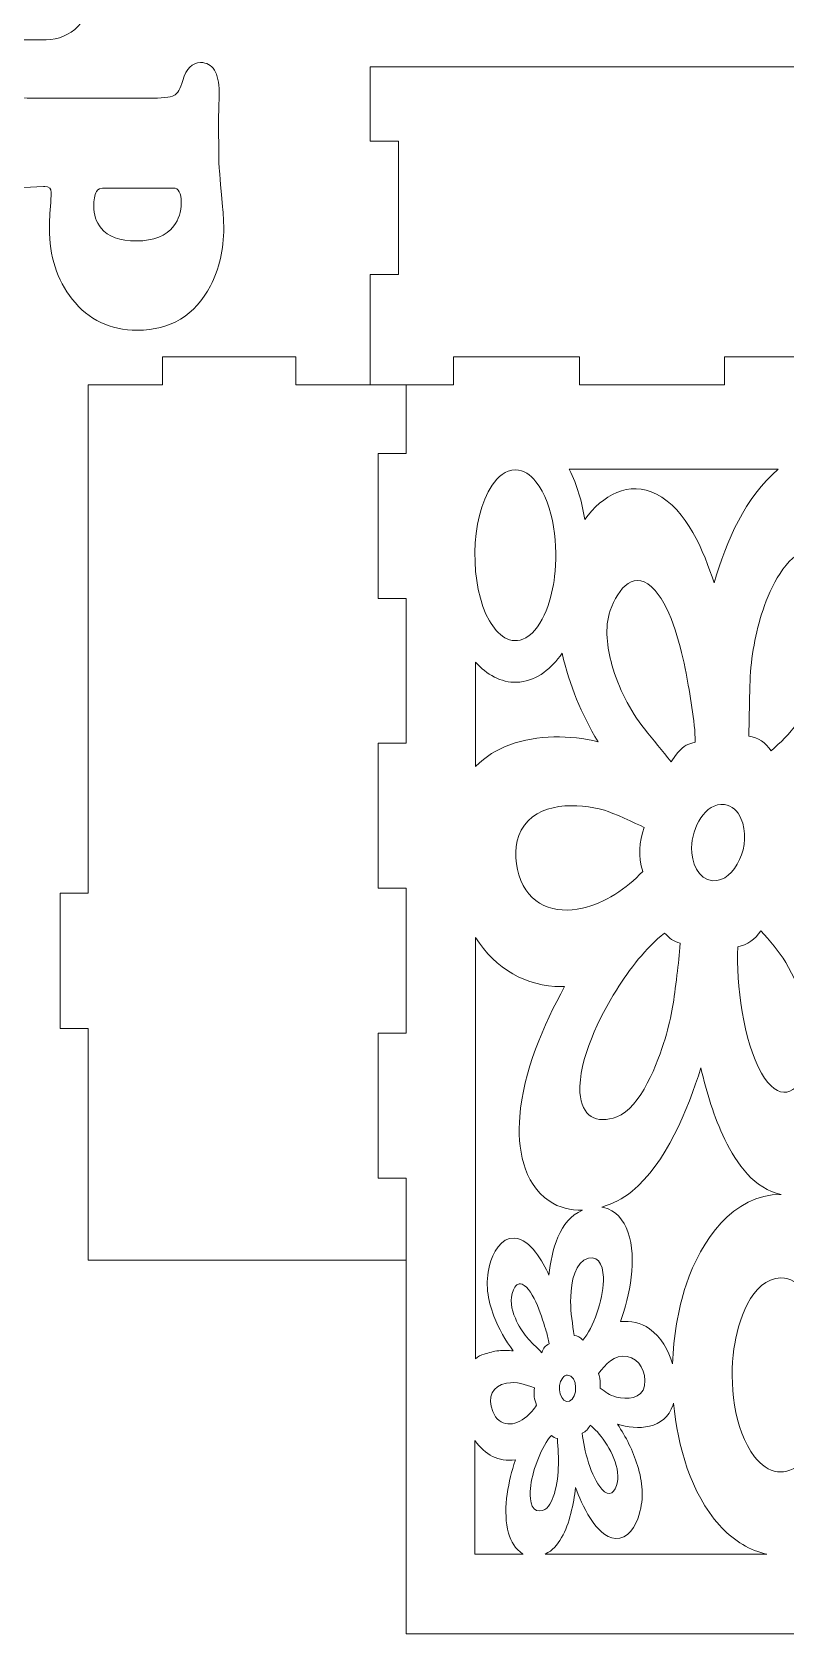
# Model space of a CAD drawing. Header units: centimetres. Extents: x -59 to 59, y -29 to 29.
# Drawn here: x 5.39 to 12.08, y -6.93 to 7.28 of the extents above; entities that cross this region are included whole.
import ezdxf

# ---------------------------------------------------------------- set-up
doc = ezdxf.new("R2010")
doc.units = ezdxf.units.CM
doc.header["$MEASUREMENT"] = 0
doc.layers.add('Camada 1', color=7, linetype='Continuous')

msp = doc.modelspace()

# ---------------------------------------------------------------- linework, layer by layer
at = {"layer": 'Camada 1', "color": 250, "lineweight": 9}
for points, knots in [([(2.31638, 7.2141), (2.31638, 7.2141), (5.51638, 7.2141), (5.51638, 7.2141), (5.51638, 7.2141), (5.73669, 7.2141), (5.91638, 7.39379), (5.91638, 7.6141), (5.91638, 7.6141), (5.91638, 7.6141), (5.91638, 7.909), (5.91638, 7.909), (5.91638, 7.909), (5.91638, 7.909), (8.46638, 7.909), (8.46638, 7.909), (8.46638, 7.909), (8.46638, 7.909), (8.46638, 15.11744), (8.46638, 15.11744), (8.46638, 15.11744), (8.46638, 15.11744), (8.16638, 15.11744), (8.16638, 15.11744), (8.16638, 15.11744), (8.16638, 15.11744), (8.16638, 15.98816), (8.16638, 15.98816), (8.16638, 15.98816), (8.16638, 15.98816), (8.54945, 15.98816), (8.54945, 15.98816), (8.54945, 15.98816), (8.54945, 15.98816), (8.54945, 16.28523), (8.54945, 16.28523), (8.54945, 16.28523), (8.54945, 16.28523), (8.16638, 16.28523), (8.16638, 16.28523), (8.16638, 16.28523), (8.16638, 16.28523), (8.16638, 16.6792), (8.16638, 16.6792), (8.16638, 16.6792), (8.16638, 16.6792), (-0.33362, 16.6792), (-0.33362, 16.6792), (-0.33362, 16.6792), (-0.33362, 16.6792), (-0.33362, 16.28523), (-0.33362, 16.28523), (-0.33362, 16.28523), (-0.33362, 16.28523), (-0.71669, 16.28523), (-0.71669, 16.28523), (-0.71669, 16.28523), (-0.71669, 16.28523), (-0.71669, 15.98816), (-0.71669, 15.98816), (-0.71669, 15.98816), (-0.71669, 15.98816), (-0.33362, 15.98816), (-0.33362, 15.98816), (-0.33362, 15.98816), (-0.33362, 15.98816), (-0.33362, 15.11744), (-0.33362, 15.11744), (-0.33362, 15.11744), (-0.33362, 15.11744), (-0.63362, 15.11744), (-0.63362, 15.11744), (-0.63362, 15.11744), (-0.63362, 15.11744), (-0.63362, 7.909), (-0.63362, 7.909), (-0.63362, 7.909), (-0.63362, 7.909), (1.91638, 7.909), (1.91638, 7.909), (1.91638, 7.909), (1.91638, 7.909), (1.91638, 7.6141), (1.91638, 7.6141), (1.91638, 7.6141), (1.91638, 7.39379), (2.09607, 7.2141), (2.31638, 7.2141)], [0, 0, 0, 0, 0.04347826, 0.04347826, 0.04347826, 0.04347826, 0.08695652, 0.08695652, 0.08695652, 0.08695652, 0.13043478, 0.13043478, 0.13043478, 0.13043478, 0.17391304, 0.17391304, 0.17391304, 0.17391304, 0.2173913, 0.2173913, 0.2173913, 0.2173913, 0.26086957, 0.26086957, 0.26086957, 0.26086957, 0.30434783, 0.30434783, 0.30434783, 0.30434783, 0.34782609, 0.34782609, 0.34782609, 0.34782609, 0.39130435, 0.39130435, 0.39130435, 0.39130435, 0.43478261, 0.43478261, 0.43478261, 0.43478261, 0.47826087, 0.47826087, 0.47826087, 0.47826087, 0.52173913, 0.52173913, 0.52173913, 0.52173913, 0.56521739, 0.56521739, 0.56521739, 0.56521739, 0.60869565, 0.60869565, 0.60869565, 0.60869565, 0.65217391, 0.65217391, 0.65217391, 0.65217391, 0.69565217, 0.69565217, 0.69565217, 0.69565217, 0.73913043, 0.73913043, 0.73913043, 0.73913043, 0.7826087, 0.7826087, 0.7826087, 0.7826087, 0.82608696, 0.82608696, 0.82608696, 0.82608696, 0.86956522, 0.86956522, 0.86956522, 0.86956522, 0.91304348, 0.91304348, 0.91304348, 0.91304348, 1, 1, 1, 1]), ([(5.49428, 6.69456), (5.49428, 6.69456), (6.42208, 6.69456), (6.42208, 6.69456), (6.42208, 6.69456), (6.54188, 6.69456), (6.61834, 6.70238), (6.65026, 6.71925), (6.65026, 6.71925), (6.68277, 6.7355), (6.70926, 6.78005), (6.72913, 6.85291), (6.72913, 6.85291), (6.75923, 6.95886), (6.81222, 7.01185), (6.88747, 7.01185), (6.88747, 7.01185), (6.94046, 7.01185), (6.98139, 6.98957), (7.00969, 6.94502), (7.00969, 6.94502), (7.03738, 6.89987), (7.05183, 6.83544), (7.05183, 6.75055), (7.05183, 6.75055), (7.05183, 6.72225), (7.05003, 6.65242), (7.04641, 6.54103), (7.04641, 6.54103), (7.04641, 6.54103), (7.04641, 6.43506), (7.04641, 6.43506), (7.04641, 6.43506), (7.04762, 6.23999), (7.04883, 6.1256), (7.05064, 6.09188), (7.05064, 6.09188), (7.05244, 6.05817), (7.06267, 5.93896), (7.08194, 5.73306), (7.08194, 5.73306), (7.08857, 5.66502), (7.09218, 5.6024), (7.09218, 5.54581), (7.09218, 5.54581), (7.09218, 5.35314), (7.05304, 5.18155), (6.97417, 5.03104), (6.97417, 5.03104), (6.83751, 4.76854), (6.62136, 4.63788), (6.32514, 4.63788), (6.32514, 4.63788), (6.08491, 4.63788), (5.89286, 4.7294), (5.74836, 4.91304), (5.74836, 4.91304), (5.6129, 5.08582), (5.54545, 5.29474), (5.54545, 5.54099), (5.54545, 5.54099), (5.54545, 5.60301), (5.54968, 5.67947), (5.5575, 5.76978), (5.5575, 5.76978), (5.56111, 5.81795), (5.56292, 5.84804), (5.56292, 5.86009), (5.56292, 5.86009), (5.56292, 5.89381), (5.54365, 5.91126), (5.50452, 5.91126), (5.50452, 5.91126), (5.50452, 5.91126), (5.49428, 5.91126), (5.49428, 5.91126), (5.49428, 5.91126), (5.49428, 5.91126), (5.20469, 5.89862), (5.20469, 5.89862), (5.20469, 5.89862), (5.1487, 5.89621), (5.10654, 5.88597), (5.07885, 5.86791), (5.07885, 5.86791), (5.05116, 5.84985), (5.02286, 5.81253), (4.99336, 5.75593), (4.99336, 5.75593), (4.95242, 5.67947), (4.90726, 5.64154), (4.85909, 5.64154), (4.85909, 5.64154), (4.78504, 5.64154), (4.72785, 5.69753), (4.68812, 5.81072), (4.68812, 5.81072), (4.64838, 5.92331), (4.6279, 6.08346), (4.6279, 6.29056), (4.6279, 6.29056), (4.6279, 6.72526), (4.70257, 6.94322), (4.85248, 6.94322), (4.85248, 6.94322), (4.8874, 6.94322), (4.91449, 6.93357), (4.93315, 6.91492), (4.93315, 6.91492), (4.95182, 6.89564), (4.97892, 6.8517), (5.01443, 6.78246), (5.01443, 6.78246), (5.03671, 6.74031), (5.06802, 6.71563), (5.10775, 6.70841), (5.10775, 6.70841), (5.14809, 6.70119), (5.27694, 6.69636), (5.49428, 6.69456)], [0, 0, 0, 0, 0.03225806, 0.03225806, 0.03225806, 0.03225806, 0.06451613, 0.06451613, 0.06451613, 0.06451613, 0.09677419, 0.09677419, 0.09677419, 0.09677419, 0.12903226, 0.12903226, 0.12903226, 0.12903226, 0.16129032, 0.16129032, 0.16129032, 0.16129032, 0.19354839, 0.19354839, 0.19354839, 0.19354839, 0.22580645, 0.22580645, 0.22580645, 0.22580645, 0.25806452, 0.25806452, 0.25806452, 0.25806452, 0.29032258, 0.29032258, 0.29032258, 0.29032258, 0.32258065, 0.32258065, 0.32258065, 0.32258065, 0.35483871, 0.35483871, 0.35483871, 0.35483871, 0.38709677, 0.38709677, 0.38709677, 0.38709677, 0.41935484, 0.41935484, 0.41935484, 0.41935484, 0.4516129, 0.4516129, 0.4516129, 0.4516129, 0.48387097, 0.48387097, 0.48387097, 0.48387097, 0.51612903, 0.51612903, 0.51612903, 0.51612903, 0.5483871, 0.5483871, 0.5483871, 0.5483871, 0.58064516, 0.58064516, 0.58064516, 0.58064516, 0.61290323, 0.61290323, 0.61290323, 0.61290323, 0.64516129, 0.64516129, 0.64516129, 0.64516129, 0.67741935, 0.67741935, 0.67741935, 0.67741935, 0.70967742, 0.70967742, 0.70967742, 0.70967742, 0.74193548, 0.74193548, 0.74193548, 0.74193548, 0.77419355, 0.77419355, 0.77419355, 0.77419355, 0.80645161, 0.80645161, 0.80645161, 0.80645161, 0.83870968, 0.83870968, 0.83870968, 0.83870968, 0.87096774, 0.87096774, 0.87096774, 0.87096774, 0.90322581, 0.90322581, 0.90322581, 0.90322581, 0.93548387, 0.93548387, 0.93548387, 0.93548387, 1, 1, 1, 1]), ([(8.39084, 4.47289), (8.39084, 4.47289), (8.39084, 5.13152), (8.39084, 5.13152), (8.39084, 5.13152), (8.39084, 5.13152), (8.64084, 5.13152), (8.64084, 5.13152), (8.64084, 5.13152), (8.64084, 5.13152), (8.64084, 6.31465), (8.64084, 6.31465), (8.64084, 6.31465), (8.64084, 6.31465), (8.39084, 6.31465), (8.39084, 6.31465), (8.39084, 6.31465), (8.39084, 6.31465), (8.39084, 6.97329), (8.39084, 6.97329)], [0, 0, 0, 0, 0.16666667, 0.16666667, 0.16666667, 0.16666667, 0.33333333, 0.33333333, 0.33333333, 0.33333333, 0.5, 0.5, 0.5, 0.5, 0.66666667, 0.66666667, 0.66666667, 0.66666667, 1, 1, 1, 1]), ([(6.64605, 5.89862), (6.64605, 5.89862), (6.04639, 5.89862), (6.04639, 5.89862), (6.04639, 5.89862), (6.00062, 5.89862), (5.97293, 5.88899), (5.9633, 5.86852), (5.9633, 5.86852), (5.94704, 5.8348), (5.93861, 5.79205), (5.93861, 5.74028), (5.93861, 5.74028), (5.93861, 5.66261), (5.96028, 5.59698), (6.00423, 5.544), (6.00423, 5.544), (6.06625, 5.46754), (6.17101, 5.42961), (6.31791, 5.42961), (6.31791, 5.42961), (6.47084, 5.42961), (6.58162, 5.47416), (6.64966, 5.56387), (6.64966, 5.56387), (6.69301, 5.61986), (6.71468, 5.6885), (6.71468, 5.76797), (6.71468, 5.76797), (6.71468, 5.85527), (6.6918, 5.89862), (6.64605, 5.89862)], [0, 0, 0, 0, 0.11111111, 0.11111111, 0.11111111, 0.11111111, 0.22222222, 0.22222222, 0.22222222, 0.22222222, 0.33333333, 0.33333333, 0.33333333, 0.33333333, 0.44444444, 0.44444444, 0.44444444, 0.44444444, 0.55555556, 0.55555556, 0.55555556, 0.55555556, 0.66666667, 0.66666667, 0.66666667, 0.66666667, 0.77777778, 0.77777778, 0.77777778, 0.77777778, 1, 1, 1, 1]), ([(8.39084, 4.47289), (8.39084, 4.47289), (8.39084, 4.15292), (8.39084, 4.15292), (8.39084, 4.15292), (8.39084, 4.15292), (9.12928, 4.15292), (9.12928, 4.15292), (9.12928, 4.15292), (9.12928, 4.15292), (9.12928, 4.40289), (9.12928, 4.40289)], [0, 0, 0, 0, 0.25, 0.25, 0.25, 0.25, 0.5, 0.5, 0.5, 0.5, 1, 1, 1, 1]), ([(6.54902, 4.15292), (6.54902, 4.15292), (6.54902, 4.40292), (6.54902, 4.40292), (6.54902, 4.40292), (6.54902, 4.40292), (7.73215, 4.40292), (7.73215, 4.40292), (7.73215, 4.40292), (7.73215, 4.40292), (7.73215, 4.15292), (7.73215, 4.15292), (7.73215, 4.15292), (7.73215, 4.15292), (8.71075, 4.15292), (8.71075, 4.15292)], [0, 0, 0, 0, 0.2, 0.2, 0.2, 0.2, 0.4, 0.4, 0.4, 0.4, 0.6, 0.6, 0.6, 0.6, 1, 1, 1, 1]), ([(10.24805, 4.40289), (10.24805, 4.40289), (10.24805, 4.15292), (10.24805, 4.15292), (10.24805, 4.15292), (10.24805, 4.15292), (11.53362, 4.15292), (11.53362, 4.15292), (11.53362, 4.15292), (11.53362, 4.15292), (11.53362, 4.40289), (11.53362, 4.40289), (11.53362, 4.40289), (11.53362, 4.40289), (12.81971, 4.40289), (12.81971, 4.40289), (12.81971, 4.40289), (12.81971, 4.40289), (12.81971, 4.15292), (12.81971, 4.15292), (12.81971, 4.15292), (12.81971, 4.15292), (14.10527, 4.15292), (14.10527, 4.15292), (14.10527, 4.15292), (14.10527, 4.15292), (14.10527, 4.40289), (14.10527, 4.40289), (14.10527, 4.40289), (14.10527, 4.40289), (15.39083, 4.40289), (15.39083, 4.40289), (15.39083, 4.40289), (15.39083, 4.40289), (15.39083, 4.15292), (15.39083, 4.15292), (15.39083, 4.15292), (15.39083, 4.15292), (16.6764, 4.15292), (16.6764, 4.15292), (16.6764, 4.15292), (16.6764, 4.15292), (16.6764, 4.40289), (16.6764, 4.40289), (16.6764, 4.40289), (16.6764, 4.40289), (17.96248, 4.40289), (17.96248, 4.40289), (17.96248, 4.40289), (17.96248, 4.40289), (17.96248, 4.15292), (17.96248, 4.15292), (17.96248, 4.15292), (17.96248, 4.15292), (19.24805, 4.15292), (19.24805, 4.15292), (19.24805, 4.15292), (19.24805, 4.15292), (19.24805, 4.40289), (19.24805, 4.40289), (19.24805, 4.40289), (19.24805, 4.40289), (20.53362, 4.40289), (20.53362, 4.40289), (20.53362, 4.40289), (20.53362, 4.40289), (20.53362, 4.15292), (20.53362, 4.15292), (20.53362, 4.15292), (20.53362, 4.15292), (21.81919, 4.15292), (21.81919, 4.15292), (21.81919, 4.15292), (21.81919, 4.15292), (21.81919, 4.40289), (21.81919, 4.40289), (21.81919, 4.40289), (21.81919, 4.40289), (23.10527, 4.40289), (23.10527, 4.40289), (23.10527, 4.40289), (23.10527, 4.40289), (23.10527, 4.15292), (23.10527, 4.15292), (23.10527, 4.15292), (23.10527, 4.15292), (24.39084, 4.15292), (24.39084, 4.15292), (24.39084, 4.15292), (24.39084, 4.15292), (24.39084, 4.40289), (24.39084, 4.40289), (24.39084, 4.40289), (24.39084, 4.40289), (25.6764, 4.40289), (25.6764, 4.40289), (25.6764, 4.40289), (25.6764, 4.40289), (25.6764, 4.15292), (25.6764, 4.15292), (25.6764, 4.15292), (25.6764, 4.15292), (26.96197, 4.15292), (26.96197, 4.15292), (26.96197, 4.15292), (26.96197, 4.15292), (26.96197, 4.40289), (26.96197, 4.40289), (26.96197, 4.40289), (26.96197, 4.40289), (28.24804, 4.40289), (28.24804, 4.40289), (28.24804, 4.40289), (28.24804, 4.40289), (28.24804, 4.15292), (28.24804, 4.15292), (28.24804, 4.15292), (28.24804, 4.15292), (29.53362, 4.15292), (29.53362, 4.15292), (29.53362, 4.15292), (29.53362, 4.15292), (29.53362, 4.40289), (29.53362, 4.40289)], [0, 0, 0, 0, 0.03125, 0.03125, 0.03125, 0.03125, 0.0625, 0.0625, 0.0625, 0.0625, 0.09375, 0.09375, 0.09375, 0.09375, 0.125, 0.125, 0.125, 0.125, 0.15625, 0.15625, 0.15625, 0.15625, 0.1875, 0.1875, 0.1875, 0.1875, 0.21875, 0.21875, 0.21875, 0.21875, 0.25, 0.25, 0.25, 0.25, 0.28125, 0.28125, 0.28125, 0.28125, 0.3125, 0.3125, 0.3125, 0.3125, 0.34375, 0.34375, 0.34375, 0.34375, 0.375, 0.375, 0.375, 0.375, 0.40625, 0.40625, 0.40625, 0.40625, 0.4375, 0.4375, 0.4375, 0.4375, 0.46875, 0.46875, 0.46875, 0.46875, 0.5, 0.5, 0.5, 0.5, 0.53125, 0.53125, 0.53125, 0.53125, 0.5625, 0.5625, 0.5625, 0.5625, 0.59375, 0.59375, 0.59375, 0.59375, 0.625, 0.625, 0.625, 0.625, 0.65625, 0.65625, 0.65625, 0.65625, 0.6875, 0.6875, 0.6875, 0.6875, 0.71875, 0.71875, 0.71875, 0.71875, 0.75, 0.75, 0.75, 0.75, 0.78125, 0.78125, 0.78125, 0.78125, 0.8125, 0.8125, 0.8125, 0.8125, 0.84375, 0.84375, 0.84375, 0.84375, 0.875, 0.875, 0.875, 0.875, 0.90625, 0.90625, 0.90625, 0.90625, 0.9375, 0.9375, 0.9375, 0.9375, 1, 1, 1, 1]), ([(6.54902, 4.15292), (6.54902, 4.15292), (5.89078, 4.15292), (5.89078, 4.15292), (5.89078, 4.15292), (5.89078, 4.15292), (5.89078, -0.35521), (5.89078, -0.35521), (5.89078, -0.35521), (5.89078, -0.35521), (5.64081, -0.35521), (5.64081, -0.35521), (5.64081, -0.35521), (5.64081, -0.35521), (5.64081, -1.55522), (5.64081, -1.55522), (5.64081, -1.55522), (5.64081, -1.55522), (5.89078, -1.55522), (5.89078, -1.55522), (5.89078, -1.55522), (5.89078, -1.55522), (5.89078, -3.61213), (5.89078, -3.61213)], [0, 0, 0, 0, 0.14285714, 0.14285714, 0.14285714, 0.14285714, 0.28571429, 0.28571429, 0.28571429, 0.28571429, 0.42857143, 0.42857143, 0.42857143, 0.42857143, 0.57142857, 0.57142857, 0.57142857, 0.57142857, 0.71428571, 0.71428571, 0.71428571, 0.71428571, 1, 1, 1, 1]), ([(8.71075, 4.15292), (8.71075, 4.15292), (8.71075, 3.54479), (8.71075, 3.54479), (8.71075, 3.54479), (8.71075, 3.54479), (8.46078, 3.54479), (8.46078, 3.54479), (8.46078, 3.54479), (8.46078, 3.54479), (8.46078, 2.25923), (8.46078, 2.25923), (8.46078, 2.25923), (8.46078, 2.25923), (8.71075, 2.25923), (8.71075, 2.25923), (8.71075, 2.25923), (8.71075, 2.25923), (8.71075, 0.97365), (8.71075, 0.97365), (8.71075, 0.97365), (8.71075, 0.97365), (8.46078, 0.97365), (8.46078, 0.97365), (8.46078, 0.97365), (8.46078, 0.97365), (8.46078, -0.31242), (8.46078, -0.31242), (8.46078, -0.31242), (8.46078, -0.31242), (8.71075, -0.31242), (8.71075, -0.31242), (8.71075, -0.31242), (8.71075, -0.31242), (8.71075, -1.598), (8.71075, -1.598), (8.71075, -1.598), (8.71075, -1.598), (8.46078, -1.598), (8.46078, -1.598), (8.46078, -1.598), (8.46078, -1.598), (8.46078, -2.88408), (8.46078, -2.88408), (8.46078, -2.88408), (8.46078, -2.88408), (8.71075, -2.88408), (8.71075, -2.88408), (8.71075, -2.88408), (8.71075, -2.88408), (8.71075, -6.92629), (8.71075, -6.92629), (8.71075, -6.92629), (8.71075, -6.92629), (31.07083, -6.92629), (31.07083, -6.92629), (31.07083, -6.92629), (31.07083, -6.92629), (31.07083, -2.88408), (31.07083, -2.88408), (31.07083, -2.88408), (31.07083, -2.88408), (31.3208, -2.88408), (31.3208, -2.88408), (31.3208, -2.88408), (31.3208, -2.88408), (31.3208, -1.598), (31.3208, -1.598), (31.3208, -1.598), (31.3208, -1.598), (31.07083, -1.598), (31.07083, -1.598), (31.07083, -1.598), (31.07083, -1.598), (31.07083, -0.31242), (31.07083, -0.31242), (31.07083, -0.31242), (31.07083, -0.31242), (31.3208, -0.31242), (31.3208, -0.31242), (31.3208, -0.31242), (31.3208, -0.31242), (31.3208, 0.97365), (31.3208, 0.97365), (31.3208, 0.97365), (31.3208, 0.97365), (31.07083, 0.97365), (31.07083, 0.97365), (31.07083, 0.97365), (31.07083, 0.97365), (31.07083, 2.25923), (31.07083, 2.25923), (31.07083, 2.25923), (31.07083, 2.25923), (31.3208, 2.25923), (31.3208, 2.25923), (31.3208, 2.25923), (31.3208, 2.25923), (31.3208, 3.54479), (31.3208, 3.54479), (31.3208, 3.54479), (31.3208, 3.54479), (31.07083, 3.54479), (31.07083, 3.54479), (31.07083, 3.54479), (31.07083, 3.54479), (31.07083, 4.15292), (31.07083, 4.15292)], [0, 0, 0, 0, 0.03571429, 0.03571429, 0.03571429, 0.03571429, 0.07142857, 0.07142857, 0.07142857, 0.07142857, 0.10714286, 0.10714286, 0.10714286, 0.10714286, 0.14285714, 0.14285714, 0.14285714, 0.14285714, 0.17857143, 0.17857143, 0.17857143, 0.17857143, 0.21428571, 0.21428571, 0.21428571, 0.21428571, 0.25, 0.25, 0.25, 0.25, 0.28571429, 0.28571429, 0.28571429, 0.28571429, 0.32142857, 0.32142857, 0.32142857, 0.32142857, 0.35714286, 0.35714286, 0.35714286, 0.35714286, 0.39285714, 0.39285714, 0.39285714, 0.39285714, 0.42857143, 0.42857143, 0.42857143, 0.42857143, 0.46428571, 0.46428571, 0.46428571, 0.46428571, 0.5, 0.5, 0.5, 0.5, 0.53571429, 0.53571429, 0.53571429, 0.53571429, 0.57142857, 0.57142857, 0.57142857, 0.57142857, 0.60714286, 0.60714286, 0.60714286, 0.60714286, 0.64285714, 0.64285714, 0.64285714, 0.64285714, 0.67857143, 0.67857143, 0.67857143, 0.67857143, 0.71428571, 0.71428571, 0.71428571, 0.71428571, 0.75, 0.75, 0.75, 0.75, 0.78571429, 0.78571429, 0.78571429, 0.78571429, 0.82142857, 0.82142857, 0.82142857, 0.82142857, 0.85714286, 0.85714286, 0.85714286, 0.85714286, 0.89285714, 0.89285714, 0.89285714, 0.89285714, 0.92857143, 0.92857143, 0.92857143, 0.92857143, 1, 1, 1, 1])]:
    msp.add_open_spline(points, degree=3, knots=knots, dxfattribs=at)
for points in [[(12.86248, 6.97329), (12.86248, 6.97329), (8.39084, 6.97329), (8.39084, 6.97329)], [(9.12928, 4.40289), (9.12928, 4.40289), (10.24802, 4.40289), (10.24802, 4.40289)]]:
    msp.add_open_spline(points, degree=3, dxfattribs=at)
at = {"layer": 'Camada 1', "color": 1, "lineweight": 9}
for points, knots in [([(9.67875, 3.39975), (9.75527, 3.39654), (9.8124, 3.35658), (9.86188, 3.29398), (9.86188, 3.29398), (10.026, 3.08631), (10.05801, 2.71138), (10.02657, 2.45277), (10.02657, 2.45277), (10.00505, 2.27576), (9.93132, 1.99907), (9.77082, 1.9096), (9.77082, 1.9096), (9.63598, 1.83443), (9.51885, 1.93766), (9.44955, 2.05879), (9.44955, 2.05879), (9.27196, 2.3692), (9.27391, 2.96881), (9.47319, 3.26343), (9.47319, 3.26343), (9.52418, 3.33881), (9.58958, 3.39663), (9.67875, 3.39975)], [0, 0, 0, 0, 0.14285714, 0.14285714, 0.14285714, 0.14285714, 0.28571429, 0.28571429, 0.28571429, 0.28571429, 0.42857143, 0.42857143, 0.42857143, 0.42857143, 0.57142857, 0.57142857, 0.57142857, 0.57142857, 0.71428571, 0.71428571, 0.71428571, 0.71428571, 1, 1, 1, 1]), ([(10.29502, 2.95883), (10.26743, 3.12331), (10.22978, 3.25661), (10.15651, 3.40424), (10.15651, 3.40424), (10.15651, 3.40424), (12.01076, 3.40424), (12.01076, 3.40424), (12.01076, 3.40424), (11.71462, 3.15221), (11.55234, 2.77507), (11.44199, 2.3957), (11.44199, 2.3957), (11.35245, 2.67594), (11.1959, 3.0491), (10.93035, 3.18374), (10.93035, 3.18374), (10.68504, 3.30811), (10.45239, 3.17385), (10.29502, 2.95883)], [0, 0, 0, 0, 0.16666667, 0.16666667, 0.16666667, 0.16666667, 0.33333333, 0.33333333, 0.33333333, 0.33333333, 0.5, 0.5, 0.5, 0.5, 0.66666667, 0.66666667, 0.66666667, 0.66666667, 1, 1, 1, 1]), ([(11.74991, 1.03688), (11.74991, 1.03688), (11.75925, 1.48329), (11.75925, 1.48329), (11.75925, 1.48329), (11.7655, 1.70429), (11.79731, 1.91061), (11.86332, 2.12052), (11.86332, 2.12052), (11.92476, 2.31591), (12.04729, 2.5962), (12.24007, 2.6807), (12.24007, 2.6807), (12.46051, 2.77733), (12.66128, 2.724), (12.69122, 2.44446), (12.69122, 2.44446), (12.72419, 2.13674), (12.54528, 1.73015), (12.39889, 1.47753), (12.39889, 1.47753), (12.28612, 1.28292), (12.14414, 1.07922), (11.97734, 0.93405), (11.97734, 0.93405), (11.97734, 0.93405), (11.94649, 0.90807), (11.94649, 0.90807), (11.94649, 0.90807), (11.89692, 0.97836), (11.83398, 1.02723), (11.74991, 1.03688)], [0, 0, 0, 0, 0.11111111, 0.11111111, 0.11111111, 0.11111111, 0.22222222, 0.22222222, 0.22222222, 0.22222222, 0.33333333, 0.33333333, 0.33333333, 0.33333333, 0.44444444, 0.44444444, 0.44444444, 0.44444444, 0.55555556, 0.55555556, 0.55555556, 0.55555556, 0.66666667, 0.66666667, 0.66666667, 0.66666667, 0.77777778, 0.77777778, 0.77777778, 0.77777778, 1, 1, 1, 1]), ([(11.05963, 0.81049), (10.98217, 0.90496), (10.89992, 1.00466), (10.82454, 1.1006), (10.82454, 1.1006), (10.69391, 1.26689), (10.59324, 1.46213), (10.53496, 1.67109), (10.53496, 1.67109), (10.49338, 1.82018), (10.46774, 2.00082), (10.51988, 2.15085), (10.51988, 2.15085), (10.58901, 2.34971), (10.74241, 2.53293), (10.91831, 2.3292), (10.91831, 2.3292), (11.06755, 2.15633), (11.15089, 1.81821), (11.19269, 1.59488), (11.19269, 1.59488), (11.22619, 1.41589), (11.2727, 1.16977), (11.2747, 0.98494), (11.2747, 0.98494), (11.18197, 0.95715), (11.16139, 0.94601), (11.09884, 0.86491), (11.09884, 0.86491), (11.09884, 0.86491), (11.05963, 0.81049), (11.05963, 0.81049)], [0, 0, 0, 0, 0.11111111, 0.11111111, 0.11111111, 0.11111111, 0.22222222, 0.22222222, 0.22222222, 0.22222222, 0.33333333, 0.33333333, 0.33333333, 0.33333333, 0.44444444, 0.44444444, 0.44444444, 0.44444444, 0.55555556, 0.55555556, 0.55555556, 0.55555556, 0.66666667, 0.66666667, 0.66666667, 0.66666667, 0.77777778, 0.77777778, 0.77777778, 0.77777778, 1, 1, 1, 1]), ([(9.32533, 0.76834), (9.41798, 0.85954), (9.51211, 0.91744), (9.63127, 0.96085), (9.63127, 0.96085), (9.87491, 1.04959), (10.16377, 1.04916), (10.4125, 0.98628), (10.4125, 0.98628), (10.26139, 1.2411), (10.16113, 1.48045), (10.09303, 1.77258), (10.09303, 1.77258), (9.99834, 1.63831), (9.87821, 1.53367), (9.71731, 1.51682), (9.71731, 1.51682), (9.57644, 1.50208), (9.44467, 1.56859), (9.34494, 1.67278), (9.34494, 1.67278), (9.34494, 1.67278), (9.32534, 1.69407), (9.32534, 1.69407), (9.32534, 1.69407), (9.32534, 1.69407), (9.32533, 0.76834), (9.32533, 0.76834)], [0, 0, 0, 0, 0.125, 0.125, 0.125, 0.125, 0.25, 0.25, 0.25, 0.25, 0.375, 0.375, 0.375, 0.375, 0.5, 0.5, 0.5, 0.5, 0.625, 0.625, 0.625, 0.625, 0.75, 0.75, 0.75, 0.75, 1, 1, 1, 1]), ([(10.82129, 0.22695), (10.74537, 0.26345), (10.54297, 0.35918), (10.46806, 0.38002), (10.46806, 0.38002), (10.23828, 0.44397), (9.86995, 0.46106), (9.73103, 0.20265), (9.73103, 0.20265), (9.66598, 0.08166), (9.67344, -0.06454), (9.71082, -0.19417), (9.71082, -0.19417), (9.7888, -0.46467), (10.03218, -0.54378), (10.273, -0.48952), (10.273, -0.48952), (10.47241, -0.44459), (10.66449, -0.31501), (10.8081, -0.16238), (10.8081, -0.16238), (10.76581, -0.02907), (10.77538, 0.09652), (10.82129, 0.22695)], [0, 0, 0, 0, 0.14285714, 0.14285714, 0.14285714, 0.14285714, 0.28571429, 0.28571429, 0.28571429, 0.28571429, 0.42857143, 0.42857143, 0.42857143, 0.42857143, 0.57142857, 0.57142857, 0.57142857, 0.57142857, 0.71428571, 0.71428571, 0.71428571, 0.71428571, 1, 1, 1, 1]), ([(11.53305, 0.43113), (11.60266, 0.41905), (11.64928, 0.37553), (11.6799, 0.30784), (11.6799, 0.30784), (11.78218, 0.08183), (11.62861, -0.25831), (11.43006, -0.24488), (11.43006, -0.24488), (11.29925, -0.23602), (11.24012, -0.0815), (11.24211, 0.0473), (11.24211, 0.0473), (11.24484, 0.2251), (11.35876, 0.44806), (11.53305, 0.43113)], [0, 0, 0, 0, 0.2, 0.2, 0.2, 0.2, 0.4, 0.4, 0.4, 0.4, 0.6, 0.6, 0.6, 0.6, 1, 1, 1, 1]), ([(11.13932, -0.80003), (11.13218, -0.89957), (11.12558, -0.98522), (11.11251, -1.08396), (11.11251, -1.08396), (11.08256, -1.3103), (11.07181, -1.42738), (11.00653, -1.64763), (11.00653, -1.64763), (10.9453, -1.85411), (10.78957, -2.262), (10.57866, -2.33974), (10.57866, -2.33974), (10.39959, -2.40575), (10.26319, -2.33643), (10.25188, -2.12363), (10.25188, -2.12363), (10.23644, -1.833), (10.42856, -1.44661), (10.57545, -1.21458), (10.57545, -1.21458), (10.69369, -1.02784), (10.83194, -0.84314), (11.00313, -0.70966), (11.00313, -0.70966), (11.04288, -0.75447), (11.08305, -0.7838), (11.13932, -0.80003)], [0, 0, 0, 0, 0.125, 0.125, 0.125, 0.125, 0.25, 0.25, 0.25, 0.25, 0.375, 0.375, 0.375, 0.375, 0.5, 0.5, 0.5, 0.5, 0.625, 0.625, 0.625, 0.625, 0.75, 0.75, 0.75, 0.75, 1, 1, 1, 1]), ([(11.85737, -0.69067), (11.80112, -0.76484), (11.73928, -0.81359), (11.65106, -0.83243), (11.65106, -0.83243), (11.63675, -1.16282), (11.69945, -1.66549), (11.86217, -1.95177), (11.86217, -1.95177), (12.00913, -2.21033), (12.17551, -2.16089), (12.27657, -1.89649), (12.27657, -1.89649), (12.37942, -1.62739), (12.21328, -1.1958), (12.07695, -0.9706), (12.07695, -0.9706), (12.01708, -0.87171), (11.93564, -0.77257), (11.85737, -0.69067)], [0, 0, 0, 0, 0.16666667, 0.16666667, 0.16666667, 0.16666667, 0.33333333, 0.33333333, 0.33333333, 0.33333333, 0.5, 0.5, 0.5, 0.5, 0.66666667, 0.66666667, 0.66666667, 0.66666667, 1, 1, 1, 1]), ([(9.32533, -4.48682), (9.32533, -4.48682), (9.32544, -0.74941), (9.32544, -0.74941), (9.32544, -0.74941), (9.50697, -1.02626), (9.77113, -1.18395), (10.08746, -1.18445), (10.08746, -1.18445), (10.08746, -1.18445), (10.11607, -1.18405), (10.11607, -1.18405), (10.11607, -1.18405), (9.92725, -1.52503), (9.74947, -1.93778), (9.71739, -2.33861), (9.71739, -2.33861), (9.69559, -2.61105), (9.74655, -2.92909), (9.97753, -3.08511), (9.97753, -3.08511), (10.07044, -3.14786), (10.1665, -3.16788), (10.27446, -3.16669), (10.27446, -3.16669), (10.16667, -3.21729), (10.10541, -3.29137), (10.05615, -3.40676), (10.05615, -3.40676), (10.01099, -3.51254), (9.98949, -3.62802), (9.97672, -3.74302), (9.97672, -3.74302), (9.92155, -3.62511), (9.81509, -3.42501), (9.6723, -3.41565), (9.6723, -3.41565), (9.54824, -3.40752), (9.47846, -3.54681), (9.44969, -3.65821), (9.44969, -3.65821), (9.4092, -3.81503), (9.43181, -3.95925), (9.48875, -4.10828), (9.48875, -4.10828), (9.53195, -4.22133), (9.58993, -4.32052), (9.66056, -4.41573), (9.66056, -4.41573), (9.61332, -4.41002), (9.57914, -4.40935), (9.53083, -4.41399), (9.53083, -4.41399), (9.4861, -4.41829), (9.44589, -4.432), (9.40275, -4.44438), (9.40275, -4.44438), (9.37135, -4.45339), (9.34952, -4.46261), (9.32533, -4.48682)], [0, 0, 0, 0, 0.0625, 0.0625, 0.0625, 0.0625, 0.125, 0.125, 0.125, 0.125, 0.1875, 0.1875, 0.1875, 0.1875, 0.25, 0.25, 0.25, 0.25, 0.3125, 0.3125, 0.3125, 0.3125, 0.375, 0.375, 0.375, 0.375, 0.4375, 0.4375, 0.4375, 0.4375, 0.5, 0.5, 0.5, 0.5, 0.5625, 0.5625, 0.5625, 0.5625, 0.625, 0.625, 0.625, 0.625, 0.6875, 0.6875, 0.6875, 0.6875, 0.75, 0.75, 0.75, 0.75, 0.8125, 0.8125, 0.8125, 0.8125, 0.875, 0.875, 0.875, 0.875, 1, 1, 1, 1]), ([(10.44538, -3.13938), (10.55228, -3.10771), (10.62421, -3.07235), (10.7138, -2.99887), (10.7138, -2.99887), (11.01328, -2.75329), (11.20983, -2.27836), (11.32431, -1.90338), (11.32431, -1.90338), (11.37642, -2.12482), (11.43801, -2.33739), (11.53718, -2.5403), (11.53718, -2.5403), (11.64242, -2.7556), (11.79975, -2.98059), (12.03531, -3.02736), (12.03531, -3.02736), (11.60863, -3.02946), (11.3262, -3.43247), (11.19462, -3.82816), (11.19462, -3.82816), (11.11663, -4.06266), (11.08375, -4.28349), (11.07277, -4.53171), (11.07277, -4.53171), (11.03557, -4.40652), (10.97231, -4.29179), (10.86811, -4.21925), (10.86811, -4.21925), (10.78694, -4.16273), (10.70535, -4.1477), (10.61121, -4.15503), (10.61121, -4.15503), (10.69144, -3.9255), (10.76278, -3.59947), (10.6775, -3.36093), (10.6775, -3.36093), (10.63995, -3.25591), (10.56875, -3.16771), (10.46328, -3.14296), (10.46328, -3.14296), (10.46328, -3.14296), (10.44538, -3.13938), (10.44538, -3.13938)], [0, 0, 0, 0, 0.08333333, 0.08333333, 0.08333333, 0.08333333, 0.16666667, 0.16666667, 0.16666667, 0.16666667, 0.25, 0.25, 0.25, 0.25, 0.33333333, 0.33333333, 0.33333333, 0.33333333, 0.41666667, 0.41666667, 0.41666667, 0.41666667, 0.5, 0.5, 0.5, 0.5, 0.58333333, 0.58333333, 0.58333333, 0.58333333, 0.66666667, 0.66666667, 0.66666667, 0.66666667, 0.75, 0.75, 0.75, 0.75, 0.83333333, 0.83333333, 0.83333333, 0.83333333, 1, 1, 1, 1]), ([(10.1999, -4.27978), (10.18711, -4.18559), (10.16887, -4.07266), (10.16866, -3.97818), (10.16866, -3.97818), (10.16842, -3.87355), (10.18657, -3.66971), (10.28576, -3.6115), (10.28576, -3.6115), (10.40384, -3.54221), (10.45577, -3.64629), (10.45978, -3.761), (10.45978, -3.761), (10.46556, -3.92645), (10.38755, -4.17219), (10.29421, -4.29802), (10.29421, -4.29802), (10.29421, -4.29802), (10.27685, -4.32018), (10.27685, -4.32018), (10.27685, -4.32018), (10.25632, -4.29655), (10.23076, -4.27944), (10.1999, -4.27978)], [0, 0, 0, 0, 0.14285714, 0.14285714, 0.14285714, 0.14285714, 0.28571429, 0.28571429, 0.28571429, 0.28571429, 0.42857143, 0.42857143, 0.42857143, 0.42857143, 0.57142857, 0.57142857, 0.57142857, 0.57142857, 0.71428571, 0.71428571, 0.71428571, 0.71428571, 1, 1, 1, 1]), ([(9.73858, -3.8243), (9.84543, -3.87076), (9.92172, -4.13916), (9.95222, -4.24148), (9.95222, -4.24148), (9.9644, -4.28236), (9.97206, -4.3113), (9.97891, -4.35301), (9.97891, -4.35301), (9.93968, -4.3707), (9.93288, -4.38719), (9.91317, -4.43131), (9.91317, -4.43131), (9.81311, -4.33078), (9.73795, -4.26505), (9.67913, -4.12653), (9.67913, -4.12653), (9.64378, -4.04329), (9.62545, -3.96054), (9.66161, -3.87397), (9.66161, -3.87397), (9.67702, -3.83709), (9.7002, -3.81298), (9.73858, -3.8243)], [0, 0, 0, 0, 0.14285714, 0.14285714, 0.14285714, 0.14285714, 0.28571429, 0.28571429, 0.28571429, 0.28571429, 0.42857143, 0.42857143, 0.42857143, 0.42857143, 0.57142857, 0.57142857, 0.57142857, 0.57142857, 0.71428571, 0.71428571, 0.71428571, 0.71428571, 1, 1, 1, 1]), ([(12.03289, -3.76762), (12.12012, -3.77095), (12.18573, -3.81148), (12.24585, -3.8798), (12.24585, -3.8798), (12.54188, -4.21621), (12.53758, -5.08865), (12.22274, -5.40199), (12.22274, -5.40199), (12.08189, -5.54218), (11.91759, -5.50539), (11.80027, -5.35384), (11.80027, -5.35384), (11.61429, -5.11357), (11.57531, -4.69503), (11.61755, -4.39643), (11.61755, -4.39643), (11.65015, -4.16589), (11.7712, -3.77485), (12.03289, -3.76762)], [0, 0, 0, 0, 0.16666667, 0.16666667, 0.16666667, 0.16666667, 0.33333333, 0.33333333, 0.33333333, 0.33333333, 0.5, 0.5, 0.5, 0.5, 0.66666667, 0.66666667, 0.66666667, 0.66666667, 1, 1, 1, 1]), ([(10.41489, -4.61696), (10.4251, -4.63242), (10.43199, -4.68228), (10.43224, -4.70414), (10.43224, -4.70414), (10.43224, -4.70414), (10.42972, -4.74523), (10.42972, -4.74523), (10.42972, -4.74523), (10.48502, -4.78206), (10.50901, -4.80732), (10.57659, -4.82494), (10.57659, -4.82494), (10.6643, -4.8478), (10.80517, -4.84512), (10.82346, -4.7243), (10.82346, -4.7243), (10.8421, -4.60114), (10.78278, -4.48677), (10.66993, -4.46518), (10.66993, -4.46518), (10.55414, -4.44301), (10.48087, -4.53579), (10.41489, -4.61696)], [0, 0, 0, 0, 0.14285714, 0.14285714, 0.14285714, 0.14285714, 0.28571429, 0.28571429, 0.28571429, 0.28571429, 0.42857143, 0.42857143, 0.42857143, 0.42857143, 0.57142857, 0.57142857, 0.57142857, 0.57142857, 0.71428571, 0.71428571, 0.71428571, 0.71428571, 1, 1, 1, 1]), ([(9.84912, -4.74389), (9.75948, -4.71227), (9.69528, -4.68478), (9.60019, -4.70187), (9.60019, -4.70187), (9.47295, -4.72473), (9.42853, -4.82681), (9.47771, -4.95241), (9.47771, -4.95241), (9.53476, -5.09808), (9.67517, -5.08776), (9.78072, -4.99706), (9.78072, -4.99706), (9.81622, -4.96656), (9.84133, -4.93553), (9.86725, -4.89578), (9.86725, -4.89578), (9.84444, -4.84412), (9.84076, -4.80014), (9.84912, -4.74389)], [0, 0, 0, 0, 0.16666667, 0.16666667, 0.16666667, 0.16666667, 0.33333333, 0.33333333, 0.33333333, 0.33333333, 0.5, 0.5, 0.5, 0.5, 0.66666667, 0.66666667, 0.66666667, 0.66666667, 1, 1, 1, 1]), ([(10.14226, -4.62986), (10.23264, -4.63636), (10.23716, -4.83324), (10.15791, -4.86168), (10.15791, -4.86168), (10.08383, -4.88825), (10.03671, -4.73096), (10.09897, -4.65334), (10.09897, -4.65334), (10.11086, -4.63853), (10.12446, -4.63096), (10.14226, -4.62986)], [0, 0, 0, 0, 0.25, 0.25, 0.25, 0.25, 0.5, 0.5, 0.5, 0.5, 1, 1, 1, 1]), ([(11.08219, -4.87787), (11.11939, -5.26516), (11.23423, -5.67512), (11.48992, -5.96184), (11.48992, -5.96184), (11.59643, -6.08128), (11.73328, -6.17475), (11.88413, -6.21188), (11.88413, -6.21188), (11.88413, -6.21188), (11.90945, -6.21757), (11.90945, -6.21757), (11.90945, -6.21757), (11.90945, -6.21757), (9.94383, -6.21757), (9.94383, -6.21757), (9.94383, -6.21757), (10.01171, -6.18447), (10.04965, -6.14131), (10.0891, -6.07206), (10.0891, -6.07206), (10.16037, -5.94696), (10.19497, -5.7723), (10.21303, -5.62829), (10.21303, -5.62829), (10.26711, -5.77181), (10.39268, -6.06587), (10.56603, -6.08002), (10.56603, -6.08002), (10.67898, -6.08924), (10.74707, -5.96817), (10.77665, -5.86743), (10.77665, -5.86743), (10.82076, -5.71719), (10.80817, -5.5809), (10.76232, -5.43195), (10.76232, -5.43195), (10.72097, -5.29757), (10.66021, -5.18073), (10.58531, -5.06555), (10.58531, -5.06555), (10.75675, -5.12199), (11.00756, -5.11308), (11.07717, -4.89518), (11.07717, -4.89518), (11.07717, -4.89518), (11.08219, -4.87787), (11.08219, -4.87787)], [0, 0, 0, 0, 0.07692308, 0.07692308, 0.07692308, 0.07692308, 0.15384615, 0.15384615, 0.15384615, 0.15384615, 0.23076923, 0.23076923, 0.23076923, 0.23076923, 0.30769231, 0.30769231, 0.30769231, 0.30769231, 0.38461538, 0.38461538, 0.38461538, 0.38461538, 0.46153846, 0.46153846, 0.46153846, 0.46153846, 0.53846154, 0.53846154, 0.53846154, 0.53846154, 0.61538462, 0.61538462, 0.61538462, 0.61538462, 0.69230769, 0.69230769, 0.69230769, 0.69230769, 0.76923077, 0.76923077, 0.76923077, 0.76923077, 0.84615385, 0.84615385, 0.84615385, 0.84615385, 1, 1, 1, 1]), ([(10.34239, -5.07331), (10.32375, -5.1095), (10.30666, -5.13041), (10.27065, -5.14574), (10.27065, -5.14574), (10.2873, -5.28887), (10.34963, -5.53455), (10.44511, -5.64089), (10.44511, -5.64089), (10.51586, -5.71969), (10.56517, -5.67043), (10.58399, -5.57793), (10.58399, -5.57793), (10.61265, -5.43719), (10.49571, -5.22947), (10.40628, -5.13443), (10.40628, -5.13443), (10.38503, -5.11184), (10.36516, -5.09386), (10.34239, -5.07331)], [0, 0, 0, 0, 0.16666667, 0.16666667, 0.16666667, 0.16666667, 0.33333333, 0.33333333, 0.33333333, 0.33333333, 0.5, 0.5, 0.5, 0.5, 0.66666667, 0.66666667, 0.66666667, 0.66666667, 1, 1, 1, 1]), ([(9.74326, -6.21518), (9.6777, -6.17297), (9.64115, -6.10974), (9.61873, -6.03164), (9.61873, -6.03164), (9.56561, -5.84668), (9.61011, -5.60246), (9.66576, -5.42382), (9.66576, -5.42382), (9.66576, -5.42382), (9.67964, -5.38057), (9.67964, -5.38057), (9.67964, -5.38057), (9.52642, -5.40297), (9.41292, -5.33552), (9.31929, -5.21153), (9.31929, -5.21153), (9.31929, -5.21153), (9.31929, -6.21757), (9.31929, -6.21757), (9.31929, -6.21757), (9.31929, -6.21757), (9.74716, -6.21757), (9.74716, -6.21757), (9.74716, -6.21757), (9.74716, -6.21757), (9.74326, -6.21518), (9.74326, -6.21518)], [0, 0, 0, 0, 0.125, 0.125, 0.125, 0.125, 0.25, 0.25, 0.25, 0.25, 0.375, 0.375, 0.375, 0.375, 0.5, 0.5, 0.5, 0.5, 0.625, 0.625, 0.625, 0.625, 0.75, 0.75, 0.75, 0.75, 1, 1, 1, 1]), ([(10.05145, -5.19406), (10.06556, -5.35923), (10.07158, -5.55324), (10.01493, -5.71074), (10.01493, -5.71074), (9.99372, -5.7697), (9.96165, -5.83026), (9.89678, -5.83548), (9.89678, -5.83548), (9.80636, -5.84276), (9.80606, -5.69875), (9.81227, -5.63486), (9.81227, -5.63486), (9.8257, -5.49672), (9.89847, -5.29023), (9.98259, -5.18412), (9.98259, -5.18412), (9.98259, -5.18412), (9.99807, -5.16563), (9.99807, -5.16563), (9.99807, -5.16563), (10.01437, -5.18077), (10.02999, -5.19027), (10.05145, -5.19406)], [0, 0, 0, 0, 0.14285714, 0.14285714, 0.14285714, 0.14285714, 0.28571429, 0.28571429, 0.28571429, 0.28571429, 0.42857143, 0.42857143, 0.42857143, 0.42857143, 0.57142857, 0.57142857, 0.57142857, 0.57142857, 0.71428571, 0.71428571, 0.71428571, 0.71428571, 1, 1, 1, 1])]:
    msp.add_open_spline(points, degree=3, knots=knots, dxfattribs=at)
at = {"layer": 'Camada 1', "color": 250, "lineweight": 20}
msp.add_open_spline([(8.71075, -3.61213), (8.71075, -3.61213), (5.89078, -3.61213), (5.89078, -3.61213)], degree=3, dxfattribs=at)

doc.saveas('drawing.dxf')
